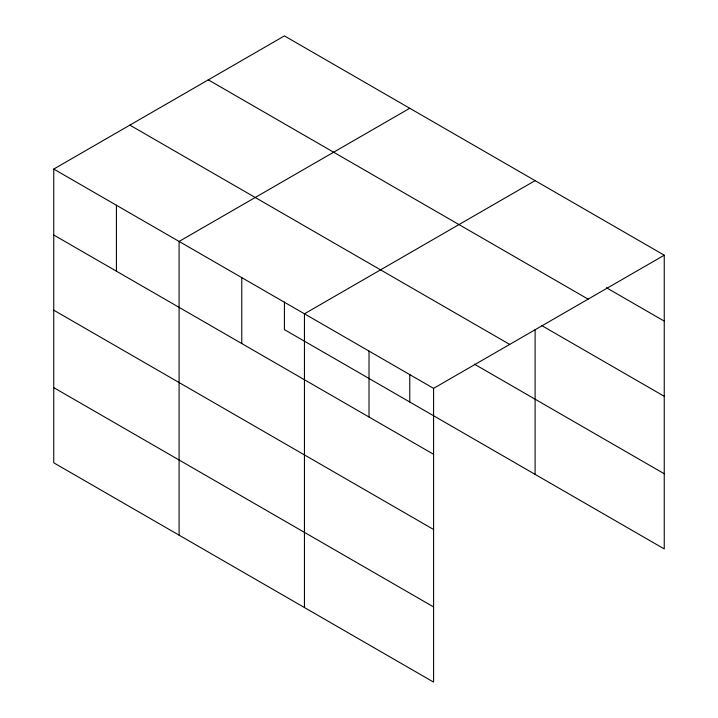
<?xml version="1.0" encoding="UTF-8"?>
<svg xmlns="http://www.w3.org/2000/svg" width="718" height="718" viewBox="0 0 718 718"><rect width="100%" height="100%" fill="white"/><g stroke="black" fill="none" stroke-linecap="round" stroke-linejoin="round"><path stroke-width="1.08" d="M433.582 529.471L433.582 388.366L53.751 169.071L53.751 462.805L433.582 682.1L433.582 529.471L53.751 310.176M284.418 302L284.418 329.634L664.249 548.929L664.249 255.195L284.418 35.9L53.751 169.071M409.763 108.265L179.096 241.436L179.096 535.17M535.107 180.631L304.441 313.802L304.441 607.536M433.582 388.366L664.249 255.195M606.423 287.738L664.249 321.125M208.292 79.851L588.132 299.137M541.848 325.631L664.249 396.3M129.868 125.12L509.708 344.416M474.356 364.125L664.249 473.754M53.751 235.001L433.582 454.297M53.751 387.63L433.582 606.925M535.107 329.481L535.107 474.365M409.763 374.365L409.763 401.999M369.016 351.084L369.016 417.014M241.769 277.624L241.769 343.545M116.424 205.258L116.424 271.18"/></g></svg>
